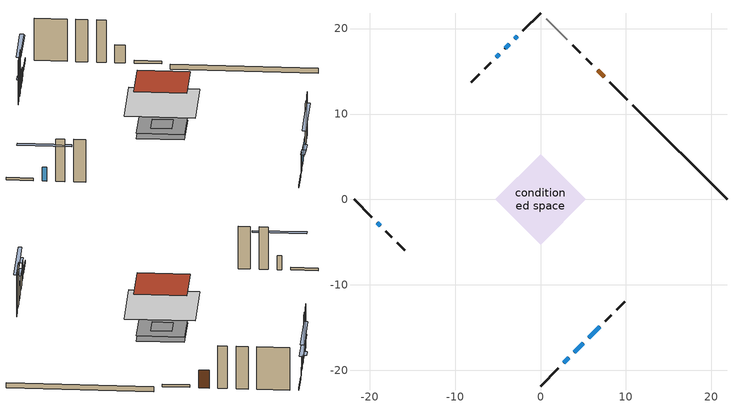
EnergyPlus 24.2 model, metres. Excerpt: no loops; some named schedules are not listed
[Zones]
conditioned space
 floor outside (Floor1 construction): -1.58,0 0,1.58 1.58,0 0,-1.58 z0.61
 floor adiabatic (Floor2 construction): -3.59,0 0,3.59 3.59,0 0,-3.59 z0.61
 floor adiabatic (AdiabaticFloorConstruction): -5.31,0 0,5.31 5.31,0 0,-5.31 z3.05
 floor foundation (Slab1 construction): -3.59,0 0,3.59 3.59,0 0,-3.59 z0
 wall outside (RimJoist1 construction): 0,-21.82 2.05,-19.77 / -21.82,0 -19.77,-2.05 / 0,21.82 -2.05,19.77 / 10.16,11.66 8.11,13.7 z0.61:0.91
 wall outside (AdiabaticWallConstruction 1): 7.46,14.36 6.67,15.14 z0.61:2.64
 wall outside (AdiabaticWallConstruction): -2.7,19.11 -3.01,18.81 z0.61:1.37; -3.67,18.15 -4.15,17.66 z0.61:2.11; 2.7,-19.11 3.32,-18.5 z0.61:2.59; 3.97,-17.85 5,-16.82 / 5.65,-16.17 6.95,-14.87 z0.61:2.13; -19.11,-2.7 -18.77,-3.05 z0.61:2.21; -4.81,17.01 -5.19,16.63 z0.61:1.53
 wall outside (Wall1 construction): 7.6,-14.22 8.29,-13.53 / -18.12,-3.7 -17.43,-4.39 / -5.84,15.97 -6.53,15.29 / 6.02,15.8 5.33,16.49 z0.61:5.49
 wall outside (Wall2 construction): 8.95,-12.87 9.84,-11.97 / -16.77,-5.04 -15.87,-5.94 / -7.19,14.63 -8.09,13.73 / 4.67,17.14 3.78,18.04 z0.61:5.49
 wall foundation (FoundationWall1 construction): 21.82,0 10.82,11 z0:0.61
 wall adiabatic (Wall3 construction): 3.12,18.7 0.66,21.16 z0.61:5.49
 window (WindowConstruction): -2.7,19.11 -3.01,18.81 z0.61:1.37
 window (WindowConstruction 1): -3.67,18.15 -4.15,17.66 z0.61:2.11
 window (WindowConstruction 2): 2.7,-19.11 3.31,-18.5 z0.61:2.59
 window (WindowConstruction 3): 3.97,-17.85 5,-16.82 z0.61:2.13
 window (WindowConstruction 5): -19.11,-2.7 -18.77,-3.05 z0.61:2.21
 window (WindowConstruction 6): -4.81,17.01 -5.19,16.63 z0.61:1.52
 window (WindowConstruction 4): 5.65,-16.17 6.95,-14.87 z0.61:2.13
 door (Door): 7.46,14.36 6.67,15.14 z0.61:2.64
 ceiling adiabatic (AdiabaticFloorConstruction): 0,-5.31 5.31,0 0,5.31 -5.31,0 z3.05
 roof outside (Roof1 construction): 0,3.92 -3.92,0 0,-3.92 3.92,0 z5.49
shading: -4.88,16.94 -0.84,20.98 -1.13,21.27 -5.17,17.23 z4.01; -6.02,15.8 -1.8,20.02 -2.09,20.31 -6.31,16.09 z4.75; 3.46,-18.36 2.56,-19.26 2.85,-19.55 3.75,-18.65 z2.79; 5.14,-16.68 3.83,-17.99 4.12,-18.28 5.43,-16.97 z2.34; -16.91,-4.91 -20.98,-0.84 -21.27,-1.13 -17.2,-5.2 z4.85; -5.33,16.49 -4.67,17.15 -4.96,17.44 -5.62,16.78 z1.73; 8.81,-13.01 3.79,-18.03 4.08,-18.32 9.1,-13.3 z4.77
[Building]
Building 1: Terrain=Suburbs
[Site:Location]
Montreal Intl AP_QC: Latitude {deg}=45.47; Longitude {deg}=-73.74; Time Zone {hr}=-5; Elevation {m}=36; Keep Site Location Information=Yes
[Site:GroundTemperature:Shallow]
2.07863, -0.316383, -0.508184, 0.628371, 5.19101, 9.73239, 13.6695, 16.1636, 16.3755, 14.347, 10.5102, 6.10817
[Site:WaterMainsTemperature]
Calculation Method=Schedule; Temperature Schedule=mains temperature schedule
[Material] Roughness=Rough; Thermal Absorptance=0.9
Name | Thickness {m} | Conductivity {W/m-K} | Density {kg/m3} | Specific Heat {J/kg-K} | Solar Absorptance | Visible Absorptance
asphalt or fiberglass shingles | 0.00635 | 0.162714 | 1121.4 | 1465.45 | 0.4 | 0.4
concrete 4.0 in. | 0.1016 | 1.803125 | 2242.8 | 837.4 | 0.7 | 0.7
concrete 8.0 in. | 0.2032 | 1.803125 | 2242.8 | 837.4 | 0.7 | 0.7
door material | 0.04445 | 0.0451087 | 512.64 | 1214.23 | 0.7 | 0.7
exterior vertical ins | 0.0525934 | 0.029427 | 32.04 | 1214.23 | 0.7 | 0.7
floor covering | 0.0127 | 0.0433444 | 54.468 | 1339.84 | 0.6 | 0.6
floor covering 1 | 0.0127 | 9.015625 | 54.468 | 1339.84 | 0.6 | 0.6
floor rigid ins; wall rigid ins | 0.512978 | 0.029427 | 32.04 | 1214.23 | 0.7 | 0.7
floor stud and cavity | 0.1397 | 1.61265 | 92.3553 | 1139.71 | 0.7 | 0.7
floor stud and cavity 1 | 0.0889 | 0.342986 | 50.32683 | 1063.81 | 0.7 | 0.7
floor stud and cavity 2 | 0.1397 | 1.75129 | 37.0049 | 1207.88 | 0.7 | 0.7
furniture material conditioned space 1 | 0.1524 | 0.115458 | 640.8 | 1214.23 | 0.6 | 0.6
gypsum board | 0.0127 | 0.160291 | 801 | 837.4 | 0.6 | 0.6
gypsum board 1 | 0.0127 | 0.160291 | 801 | 837.4 | 0.7 | 0.7
osb sheathing 0.5 in. | 0.0127 | 0.115458 | 512.64 | 1214.23 | 0.7 | 0.7
osb sheathing 0.5 in. 1 | 0.0127 | 0.115458 | 512.64 | 1214.23 | 0.4 | 0.4
osb sheathing 0.75 in. | 0.01905 | 0.115458 | 512.64 | 1214.23 | 0.7 | 0.7
rim joist stud and cavity | 0.0508 | 0.177588 | 50.32683 | 1063.81 | 0.6 | 0.6
roof rigid ins | 0.051816 | 0.029427 | 32.04 | 1214.23 | 0.7 | 0.7
roof stud and cavity | 0.2032 | 0.137884 | 78.34581 | 1123.46 | 0.7 | 0.7
wall stud and cavity | 0.1397 | 0.0882518 | 139.0536 | 1170.24 | 0.7 | 0.7
wall stud and cavity 1 | 0.1397 | 0.0864253 | 139.0536 | 1170.24 | 0.7 | 0.7
wall stud and cavity 2 | 0.1397 | 0.0785104 | 139.0536 | 1170.24 | 0.7 | 0.7
wall stud and cavity 3 | 0.0889 | 0.380278 | 52.3479 | 1209.89 | 0.7 | 0.7
wall stud and cavity 4 | 0.0889 | 0.391764 | 83.0341 | 1211.67 | 0.7 | 0.7
wood siding | 0.0254 | 0.102417 | 544.68 | 1172.36 | 0.4 | 0.4
wood siding 1; wood siding 2; wood siding 3 | 0.0254 | 0.102417 | 544.68 | 1172.36 | 0.7 | 0.7
[WindowMaterial:SimpleGlazingSystem]
Name | U-Factor {W/m2-K} | Solar Heat Gain Coefficient
WindowMaterial | 2.3382 | 0.37
WindowMaterial 1 | 2.25303 | 0.37
WindowMaterial 2 | 2.14969 | 0.4
WindowMaterial 3 | 2.069631 | 0.42
WindowMaterial 4 | 2.16502 | 0.39
WindowMaterial 5 | 2.21839 | 0.4
WindowMaterial 6 | 2.24281 | 0.39
[Construction]
AdiabaticFloorConstruction: floor stud and cavity 2, floor rigid ins, osb sheathing 0.75 in., floor covering
AdiabaticWallConstruction: wood siding 2, wall rigid ins, wall stud and cavity 3, gypsum board
AdiabaticWallConstruction 1: wood siding 3, wall rigid ins, wall stud and cavity 3, gypsum board
Door: door material
Floor1 construction: floor stud and cavity, osb sheathing 0.75 in., floor covering
Floor2 construction: floor stud and cavity 1, floor covering 1
FoundationWall1 construction: concrete 8.0 in., gypsum board 1
furniture construction conditioned space 1: furniture material conditioned space 1
PartitionWallConstruction: gypsum board, wall stud and cavity 4, gypsum board
RimJoist1 construction: wood siding 1, rim joist stud and cavity
Roof1 construction: asphalt or fiberglass shingles, roof rigid ins, osb sheathing 0.75 in., roof stud and cavity, gypsum board
Slab1 construction: concrete 4.0 in.
Wall1 construction: wood siding, osb sheathing 0.5 in., wall stud and cavity, gypsum board
Wall2 construction: wood siding, osb sheathing 0.5 in., wall stud and cavity 1, gypsum board
Wall3 construction: osb sheathing 0.5 in. 1, wall stud and cavity 2, gypsum board
WindowConstruction: WindowMaterial
WindowConstruction 1: WindowMaterial 1
WindowConstruction 2: WindowMaterial 2
WindowConstruction 3: WindowMaterial 3
WindowConstruction 4: WindowMaterial 4
WindowConstruction 5: WindowMaterial 5
WindowConstruction 6: WindowMaterial 6
[Zone]
conditioned space: Multiplier=1; Volume {m3}=145.6; Part of Total Floor Area=Yes
[Space]
conditioned space 1: Zone=conditioned space; Volume {m3}=145.6
[SurfaceProperty:ExposedFoundationPerimeter]
Slab1: Exposed Perimeter Calculation Method=TotalExposedPerimeter; Total Exposed Perimeter {m}=15.554
[InternalMass] Zone or ZoneList=conditioned space; Space or SpaceList=conditioned space 1
Name | Construction | Surface Area {m2}
furniture mass conditioned space 1 | furniture construction conditioned space 1 | 45.1318
partition wall mass | PartitionWallConstruction | 87.1094
[Lights]
interior lighting: Zone or ZoneList or Space or SpaceList=conditioned space 1; Schedule=interior lighting schedule; Design Level Calculation Method=LightingLevel; Lighting Level {W}=343.2; Return Air Fraction=0; Fraction Radiant=0.6; Fraction Visible=0.2; Fraction Replaceable=1
[People]
occupants: Zone or ZoneList or Space or SpaceList=conditioned space 1; Number of People Schedule=occupants schedule; Number of People Calculation Method=People; Number of People=3; Fraction Radiant=0.314171; Sensible Heat Fraction=0.56303; Activity Level Schedule=occupants activity schedule; Carbon Dioxide Generation Rate {m3/s-W}=0; Enable ASHRAE 55 Comfort Warnings=No; Mean Radiant Temperature Calculation Type=EnclosureAveraged
[ElectricEquipment] Zone or ZoneList or Space or SpaceList=conditioned space 1; Design Level Calculation Method=EquipmentLevel
Name | Schedule | Design Level {W} | Fraction Latent | Fraction Radiant | Fraction Lost
clothes dryer | clothes dryer schedule | 140.772 | 0.015 | 0.081 | 0.85
clothes washer | clothes washer schedule | 32.1985 | 0.03 | 0.162 | 0.7
cooking range | cooking range schedule | 208.969 | 0.08 | 0.432 | 0.2
dishwasher | dishwasher schedule | 66.8632 | 0.3 | 0.18 | 0.4
fridge | fridge schedule | 72.9452 | 0 | 0.6 | 0
mech vent bath fan 0 | mech vent bath fan 0 schedule | 50.2 | 0 | 0 | 1
mech vent house fan | mech vent house fan schedule | 0 | 0 | 0 | 1
mech vent house fan cfis | mech vent house fan cfis schedule | 0 | 0 | 0 | 0
mech vent range fan 0 | mech vent range fan 0 schedule | 57 | 0 | 0 | 1
misc plug loads | misc plug loads schedule | 494.7 | 0.045 | 0.513 | 0.1
whole house fan | Always On Discrete | 0 | 0 | 0 | 1
[OtherEquipment] Zone or ZoneList or Space or SpaceList=conditioned space 1; Design Level Calculation Method=EquipmentLevel
Name | Fuel Type | Schedule | Design Level {W} | Fraction Latent | Fraction Radiant | Fraction Lost
clothes dryer 1 | Electricity | clothes dryer schedule | 0 | 0.015 | 0.081 | 0.85
cooking range 1 | Electricity | cooking range schedule | 0 | 0.08 | 0.432 | 0.2
general water use latent | None | general water use schedule | 59.3978 | 1 | 0 | 0
general water use sensible | None | general water use schedule | -58.539 | 0 | 0.6 | 0
mech vent house fan latent load | None | Always On Discrete | 0 | 1 | 0 | 0
mech vent house fan sensible load | None | Always On Discrete | 0 | 0 | 0 | 0
water heater energy adjustment1 | Electricity | Always On Discrete | 0.01 | 0 | 0 | 1
[ZoneInfiltration:DesignFlowRate] Zone or ZoneList or Space or SpaceList=conditioned space 1; Schedule=Always On Discrete; Design Flow Rate Calculation Method=Flow/Zone; Design Flow Rate {m3/s}=0
infil flow; natural vent flow; whole house fan flow
[AvailabilityManager:Scheduled]
central ac airloop Availability Manager: Schedule=Always On Discrete
[Foundation:Kiva]
Foundation Kiva 1: Initial Indoor Air Temperature {C}=18; Wall Height Above Grade {m}=0.609996; Wall Depth Below Slab {m}=0.2032; Custom Block Material Name 1=exterior vertical ins; Custom Block Depth 1 {m}=0.609996; Custom Block X Position 1 {m}=0.2159; Custom Block Z Position 1 {m}=0
[Foundation:Kiva:Settings]
Soil Conductivity {W/m-K}=0.849921; Soil Density {kg/m3}=1842.3; Soil Specific Heat {J/kg-K}=418.7; Ground Solar Absorptivity=0.9; Ground Thermal Absorptivity=0.9; Ground Surface Roughness {m}=0.03; Far-Field Width {m}=40; Deep-Ground Boundary Condition=ZeroFlux; Deep-Ground Depth {m}=40; Minimum Cell Dimension {m}=0.2; Maximum Cell Growth Coefficient=3; Simulation Timestep=Timestep
[Exterior:Lights]
exterior lighting: Schedule=exterior lighting schedule; Design Level {W}=75.6
[EnergyManagementSystem:GlobalVariable]
central_ac_airloop_Fan_RTF
infil_program_Qfan
infil_program_Qinf
natural_vent_program_Qnv
natural_vent_program_Qwhf
[EnergyManagementSystem:Sensor]
Name | Output:Variable or Output:Meter Index Key | Output:Variable or Output:Meter
airflow_gain | infil flow | Infiltration Sensible Heat Gain Energy
airflow_gain_1 | natural vent flow | Infiltration Sensible Heat Gain Energy
airflow_gain_2 | whole house fan flow | Infiltration Sensible Heat Gain Energy
airflow_loss | infil flow | Infiltration Sensible Heat Loss Energy
airflow_loss_1 | natural vent flow | Infiltration Sensible Heat Loss Energy
airflow_loss_2 | whole house fan flow | Infiltration Sensible Heat Loss Energy
clg_load_cond |  | Cooling:EnergyTransfer:Zone:CONDITIONED SPACE
clg_sp_s; clg_sp_s_1 | cooling setpoint | Schedule Value
clothes_dryer_exhaust_0_sch_s | clothes dryer exhaust 0 schedule | Schedule Value
cool_season | cooling season schedule | Schedule Value
htg_load_cond |  | Heating:EnergyTransfer:Zone:CONDITIONED SPACE
htg_sp_s; htg_sp_s_1 | heating setpoint | Schedule Value
ig_ee_conv | clothes dryer | Electric Equipment Convective Heating Energy
ig_ee_conv_2 | cooking range | Electric Equipment Convective Heating Energy
ig_ee_conv_4 | fridge | Electric Equipment Convective Heating Energy
ig_ee_conv_5 | misc plug loads | Electric Equipment Convective Heating Energy
ig_ee_conv_6 | whole house fan | Electric Equipment Convective Heating Energy
ig_ee_rad | clothes dryer | Electric Equipment Radiant Heating Energy
ig_ee_rad_2 | cooking range | Electric Equipment Radiant Heating Energy
ig_ee_rad_4 | fridge | Electric Equipment Radiant Heating Energy
ig_ee_rad_5 | misc plug loads | Electric Equipment Radiant Heating Energy
ig_ee_rad_6 | whole house fan | Electric Equipment Radiant Heating Energy
ig_lgt_conv | interior lighting | Lights Convective Heating Energy
ig_lgt_rad | interior lighting | Lights Radiant Heating Energy
ig_lgt_vis | interior lighting | Lights Visible Radiation Heating Energy
ig_oe_conv | clothes dryer 1 | Other Equipment Convective Heating Energy
ig_oe_conv_1 | cooking range 1 | Other Equipment Convective Heating Energy
ig_oe_conv_2 | general water use latent | Other Equipment Convective Heating Energy
ig_oe_conv_3 | general water use sensible | Other Equipment Convective Heating Energy
ig_oe_conv_4 | water heater energy adjustment1 | Other Equipment Convective Heating Energy
ig_oe_rad | clothes dryer 1 | Other Equipment Radiant Heating Energy
ig_oe_rad_1 | cooking range 1 | Other Equipment Radiant Heating Energy
ig_oe_rad_2 | general water use latent | Other Equipment Radiant Heating Energy
ig_oe_rad_3 | general water use sensible | Other Equipment Radiant Heating Energy
ig_oe_rad_4 | water heater energy adjustment1 | Other Equipment Radiant Heating Energy
ig_ppl_conv | occupants | People Convective Heating Energy
ig_ppl_rad | occupants | People Radiant Heating Energy
im_conv | furniture mass conditioned space 1 | Surface Inside Face Convection Heat Gain Energy
im_conv_1 | partition wall mass | Surface Inside Face Convection Heat Gain Energy
im_ig | furniture mass conditioned space 1 | Surface Inside Face Internal Gains Radiation Heat Gain Energy
im_ig_1 | partition wall mass | Surface Inside Face Internal Gains Radiation Heat Gain Energy
im_lgt | furniture mass conditioned space 1 | Surface Inside Face Lights Radiation Heat Gain Energy
im_lgt_1 | partition wall mass | Surface Inside Face Lights Radiation Heat Gain Energy
im_sol | furniture mass conditioned space 1 | Surface Inside Face Solar Radiation Heat Gain Energy
im_sol_1 | partition wall mass | Surface Inside Face Solar Radiation Heat Gain Energy
im_surf | furniture mass conditioned space 1 | Surface Inside Face Net Surface Thermal Radiation Heat Gain Energy
im_surf_1 | partition wall mass | Surface Inside Face Net Surface Thermal Radiation Heat Gain Energy
mech_vent_bath_fan_0_sch_s | mech vent bath fan 0 schedule | Schedule Value
mech_vent_range_fan_0_sch_s | mech vent range fan 0 schedule | Schedule Value
mv_conv | mech vent bath fan 0 | Electric Equipment Convective Heating Energy
mv_conv_1 | mech vent house fan | Electric Equipment Convective Heating Energy
mv_conv_2 | mech vent house fan cfis | Electric Equipment Convective Heating Energy
mv_conv_3 | mech vent range fan 0 | Electric Equipment Convective Heating Energy
mv_conv_4 | mech vent house fan latent load | Other Equipment Convective Heating Energy
mv_conv_5 | mech vent house fan sensible load | Other Equipment Convective Heating Energy
mv_rad | mech vent bath fan 0 | Electric Equipment Radiant Heating Energy
mv_rad_1 | mech vent house fan | Electric Equipment Radiant Heating Energy
mv_rad_2 | mech vent house fan cfis | Electric Equipment Radiant Heating Energy
mv_rad_3 | mech vent range fan 0 | Electric Equipment Radiant Heating Energy
mv_rad_4 | mech vent house fan latent load | Other Equipment Radiant Heating Energy
mv_rad_5 | mech vent house fan sensible load | Other Equipment Radiant Heating Energy
natural_vent_s | natural vent schedule | Schedule Value
out_pb_s |  | Site Outdoor Air Barometric Pressure
out_wt_s |  | Site Outdoor Air Humidity Ratio
site_vw_s |  | Site Wind Speed
ss_back_out | Window1 | Surface Window Shortwave from Zone Back Out Window Heat Transfer Rate
ss_back_out_1 | Window2 | Surface Window Shortwave from Zone Back Out Window Heat Transfer Rate
ss_back_out_2 | Window3 | Surface Window Shortwave from Zone Back Out Window Heat Transfer Rate
ss_back_out_3 | Window4 | Surface Window Shortwave from Zone Back Out Window Heat Transfer Rate
ss_back_out_4 | Window5 | Surface Window Shortwave from Zone Back Out Window Heat Transfer Rate
ss_back_out_5 | Window6 | Surface Window Shortwave from Zone Back Out Window Heat Transfer Rate
ss_back_out_6 | Window7 | Surface Window Shortwave from Zone Back Out Window Heat Transfer Rate
ss_conv | Door1 | Surface Inside Face Convection Heat Gain Energy
ss_conv_1 | Window1 | Surface Inside Face Convection Heat Gain Energy
ss_conv_2 | Window2 | Surface Inside Face Convection Heat Gain Energy
ss_conv_3 | Window3 | Surface Inside Face Convection Heat Gain Energy
ss_conv_4 | Window4 | Surface Inside Face Convection Heat Gain Energy
ss_conv_5 | Window5 | Surface Inside Face Convection Heat Gain Energy
ss_conv_6 | Window6 | Surface Inside Face Convection Heat Gain Energy
ss_conv_7 | Window7 | Surface Inside Face Convection Heat Gain Energy
ss_ig | Door1 | Surface Inside Face Internal Gains Radiation Heat Gain Energy
ss_ig_1 | Window1 | Surface Inside Face Internal Gains Radiation Heat Gain Energy
ss_ig_2 | Window2 | Surface Inside Face Internal Gains Radiation Heat Gain Energy
ss_ig_3 | Window3 | Surface Inside Face Internal Gains Radiation Heat Gain Energy
ss_ig_4 | Window4 | Surface Inside Face Internal Gains Radiation Heat Gain Energy
ss_ig_5 | Window5 | Surface Inside Face Internal Gains Radiation Heat Gain Energy
ss_ig_6 | Window6 | Surface Inside Face Internal Gains Radiation Heat Gain Energy
ss_ig_7 | Window7 | Surface Inside Face Internal Gains Radiation Heat Gain Energy
ss_lgt | Door1 | Surface Inside Face Lights Radiation Heat Gain Energy
ss_sol | Door1 | Surface Inside Face Solar Radiation Heat Gain Energy
ss_surf | Door1 | Surface Inside Face Net Surface Thermal Radiation Heat Gain Energy
ss_surf_1 | Window1 | Surface Inside Face Net Surface Thermal Radiation Heat Gain Energy
ss_surf_2 | Window2 | Surface Inside Face Net Surface Thermal Radiation Heat Gain Energy
ss_surf_3 | Window3 | Surface Inside Face Net Surface Thermal Radiation Heat Gain Energy
ss_surf_4 | Window4 | Surface Inside Face Net Surface Thermal Radiation Heat Gain Energy
ss_surf_5 | Window5 | Surface Inside Face Net Surface Thermal Radiation Heat Gain Energy
ss_surf_6 | Window6 | Surface Inside Face Net Surface Thermal Radiation Heat Gain Energy
ss_surf_7 | Window7 | Surface Inside Face Net Surface Thermal Radiation Heat Gain Energy
ss_trans_in | Window1 | Surface Window Transmitted Solar Radiation Rate
ss_trans_in_1 | Window2 | Surface Window Transmitted Solar Radiation Rate
ss_trans_in_2 | Window3 | Surface Window Transmitted Solar Radiation Rate
ss_trans_in_3 | Window4 | Surface Window Transmitted Solar Radiation Rate
ss_trans_in_4 | Window5 | Surface Window Transmitted Solar Radiation Rate
ss_trans_in_5 | Window6 | Surface Window Transmitted Solar Radiation Rate
ss_trans_in_6 | Window7 | Surface Window Transmitted Solar Radiation Rate
ss_trans_out | Window1 | Surface Inside Face Initial Transmitted Diffuse Transmitted Out Window Solar Radiation Rate
ss_trans_out_1 | Window2 | Surface Inside Face Initial Transmitted Diffuse Transmitted Out Window Solar Radiation Rate
ss_trans_out_2 | Window3 | Surface Inside Face Initial Transmitted Diffuse Transmitted Out Window Solar Radiation Rate
ss_trans_out_3 | Window4 | Surface Inside Face Initial Transmitted Diffuse Transmitted Out Window Solar Radiation Rate
ss_trans_out_4 | Window5 | Surface Inside Face Initial Transmitted Diffuse Transmitted Out Window Solar Radiation Rate
ss_trans_out_5 | Window6 | Surface Inside Face Initial Transmitted Diffuse Transmitted Out Window Solar Radiation Rate
ss_trans_out_6 | Window7 | Surface Inside Face Initial Transmitted Diffuse Transmitted Out Window Solar Radiation Rate
s_conv | Floor1 | Surface Inside Face Convection Heat Gain Energy
s_conv_1 | Floor2 | Surface Inside Face Convection Heat Gain Energy
s_conv_10 | Slab1 | Surface Inside Face Convection Heat Gain Energy
s_conv_11 | Wall1:135 | Surface Inside Face Convection Heat Gain Energy
s_conv_12 | Wall1:225 | Surface Inside Face Convection Heat Gain Energy
s_conv_13 | Wall1:315 | Surface Inside Face Convection Heat Gain Energy
s_conv_14 | Wall1:45 | Surface Inside Face Convection Heat Gain Energy
s_conv_15 | Wall2:135 | Surface Inside Face Convection Heat Gain Energy
s_conv_16 | Wall2:225 | Surface Inside Face Convection Heat Gain Energy
s_conv_17 | Wall2:315 | Surface Inside Face Convection Heat Gain Energy
s_conv_18 | Wall2:45 | Surface Inside Face Convection Heat Gain Energy
s_conv_19 | Wall3 | Surface Inside Face Convection Heat Gain Energy
s_conv_2 | FoundationWall1 | Surface Inside Face Convection Heat Gain Energy
s_conv_3 | inferred conditioned ceiling | Surface Inside Face Convection Heat Gain Energy
s_conv_4 | inferred conditioned floor | Surface Inside Face Convection Heat Gain Energy
s_conv_5 | RimJoist1:135 | Surface Inside Face Convection Heat Gain Energy
s_conv_6 | RimJoist1:225 | Surface Inside Face Convection Heat Gain Energy
s_conv_7 | RimJoist1:315 | Surface Inside Face Convection Heat Gain Energy
s_conv_8 | RimJoist1:45 | Surface Inside Face Convection Heat Gain Energy
s_conv_9 | Roof1 | Surface Inside Face Convection Heat Gain Energy
s_ig | Floor1 | Surface Inside Face Internal Gains Radiation Heat Gain Energy
s_ig_1 | Floor2 | Surface Inside Face Internal Gains Radiation Heat Gain Energy
s_ig_10 | Slab1 | Surface Inside Face Internal Gains Radiation Heat Gain Energy
s_ig_11 | Wall1:135 | Surface Inside Face Internal Gains Radiation Heat Gain Energy
s_ig_12 | Wall1:225 | Surface Inside Face Internal Gains Radiation Heat Gain Energy
s_ig_13 | Wall1:315 | Surface Inside Face Internal Gains Radiation Heat Gain Energy
s_ig_14 | Wall1:45 | Surface Inside Face Internal Gains Radiation Heat Gain Energy
s_ig_15 | Wall2:135 | Surface Inside Face Internal Gains Radiation Heat Gain Energy
s_ig_16 | Wall2:225 | Surface Inside Face Internal Gains Radiation Heat Gain Energy
s_ig_17 | Wall2:315 | Surface Inside Face Internal Gains Radiation Heat Gain Energy
s_ig_18 | Wall2:45 | Surface Inside Face Internal Gains Radiation Heat Gain Energy
s_ig_19 | Wall3 | Surface Inside Face Internal Gains Radiation Heat Gain Energy
s_ig_2 | FoundationWall1 | Surface Inside Face Internal Gains Radiation Heat Gain Energy
s_ig_3 | inferred conditioned ceiling | Surface Inside Face Internal Gains Radiation Heat Gain Energy
s_ig_4 | inferred conditioned floor | Surface Inside Face Internal Gains Radiation Heat Gain Energy
s_ig_5 | RimJoist1:135 | Surface Inside Face Internal Gains Radiation Heat Gain Energy
s_ig_6 | RimJoist1:225 | Surface Inside Face Internal Gains Radiation Heat Gain Energy
s_ig_7 | RimJoist1:315 | Surface Inside Face Internal Gains Radiation Heat Gain Energy
s_ig_8 | RimJoist1:45 | Surface Inside Face Internal Gains Radiation Heat Gain Energy
s_ig_9 | Roof1 | Surface Inside Face Internal Gains Radiation Heat Gain Energy
s_lgt | Floor1 | Surface Inside Face Lights Radiation Heat Gain Energy
s_lgt_1 | Floor2 | Surface Inside Face Lights Radiation Heat Gain Energy
s_lgt_10 | Slab1 | Surface Inside Face Lights Radiation Heat Gain Energy
s_lgt_11 | Wall1:135 | Surface Inside Face Lights Radiation Heat Gain Energy
s_lgt_12 | Wall1:225 | Surface Inside Face Lights Radiation Heat Gain Energy
s_lgt_13 | Wall1:315 | Surface Inside Face Lights Radiation Heat Gain Energy
s_lgt_14 | Wall1:45 | Surface Inside Face Lights Radiation Heat Gain Energy
s_lgt_15 | Wall2:135 | Surface Inside Face Lights Radiation Heat Gain Energy
s_lgt_16 | Wall2:225 | Surface Inside Face Lights Radiation Heat Gain Energy
s_lgt_17 | Wall2:315 | Surface Inside Face Lights Radiation Heat Gain Energy
s_lgt_18 | Wall2:45 | Surface Inside Face Lights Radiation Heat Gain Energy
s_lgt_19 | Wall3 | Surface Inside Face Lights Radiation Heat Gain Energy
s_lgt_2 | FoundationWall1 | Surface Inside Face Lights Radiation Heat Gain Energy
s_lgt_3 | inferred conditioned ceiling | Surface Inside Face Lights Radiation Heat Gain Energy
s_lgt_4 | inferred conditioned floor | Surface Inside Face Lights Radiation Heat Gain Energy
s_lgt_5 | RimJoist1:135 | Surface Inside Face Lights Radiation Heat Gain Energy
s_lgt_6 | RimJoist1:225 | Surface Inside Face Lights Radiation Heat Gain Energy
s_lgt_7 | RimJoist1:315 | Surface Inside Face Lights Radiation Heat Gain Energy
s_lgt_8 | RimJoist1:45 | Surface Inside Face Lights Radiation Heat Gain Energy
s_lgt_9 | Roof1 | Surface Inside Face Lights Radiation Heat Gain Energy
s_sol | Floor1 | Surface Inside Face Solar Radiation Heat Gain Energy
s_sol_1 | Floor2 | Surface Inside Face Solar Radiation Heat Gain Energy
s_sol_10 | Slab1 | Surface Inside Face Solar Radiation Heat Gain Energy
s_sol_11 | Wall1:135 | Surface Inside Face Solar Radiation Heat Gain Energy
s_sol_12 | Wall1:225 | Surface Inside Face Solar Radiation Heat Gain Energy
s_sol_13 | Wall1:315 | Surface Inside Face Solar Radiation Heat Gain Energy
s_sol_14 | Wall1:45 | Surface Inside Face Solar Radiation Heat Gain Energy
s_sol_15 | Wall2:135 | Surface Inside Face Solar Radiation Heat Gain Energy
s_sol_16 | Wall2:225 | Surface Inside Face Solar Radiation Heat Gain Energy
s_sol_17 | Wall2:315 | Surface Inside Face Solar Radiation Heat Gain Energy
s_sol_18 | Wall2:45 | Surface Inside Face Solar Radiation Heat Gain Energy
s_sol_19 | Wall3 | Surface Inside Face Solar Radiation Heat Gain Energy
s_sol_2 | FoundationWall1 | Surface Inside Face Solar Radiation Heat Gain Energy
s_sol_3 | inferred conditioned ceiling | Surface Inside Face Solar Radiation Heat Gain Energy
s_sol_4 | inferred conditioned floor | Surface Inside Face Solar Radiation Heat Gain Energy
s_sol_5 | RimJoist1:135 | Surface Inside Face Solar Radiation Heat Gain Energy
